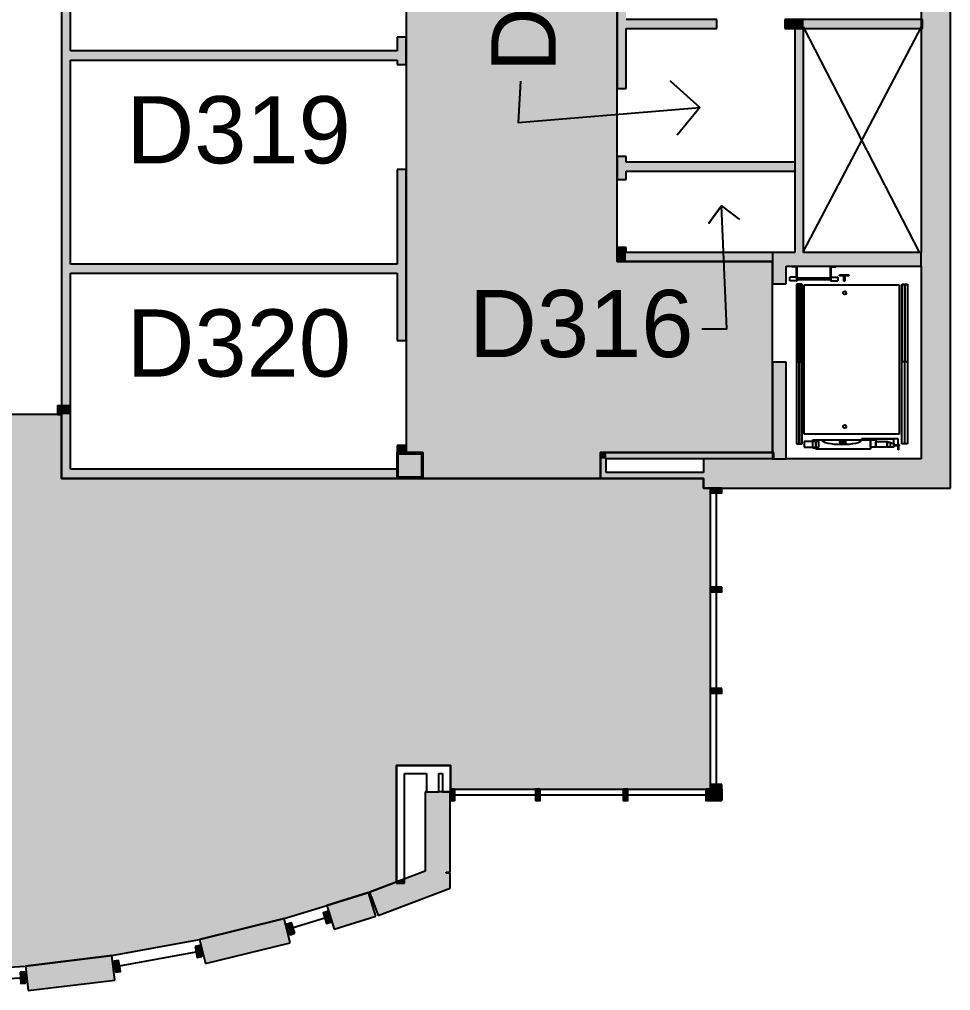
# Model space of a CAD drawing. Extents: x 2 to 4630, y -56 to 2885.
# Drawn here: x 4132 to 4630, y 575 to 1096 of the extents above; entities that cross this region are included whole.
import ezdxf

# ---------------------------------------------------------------- set-up
doc = ezdxf.new("R2010")
doc.units = 0
doc.header["$LTSCALE"] = 0.004
for name, color, linetype in [('CORRIDOR_HATCH', 253, 'CONTINUOUS'), ('EQUIPMENT', 7, 'CONTINUOUS'), ('ROOM_NUMBER', 7, 'CONTINUOUS'), ('S-COLS', 7, 'CONTINUOUS'), ('SOLID', 7, 'CONTINUOUS'), ('STAIR', 251, 'CONTINUOUS'), ('TEXT', 7, 'CONTINUOUS'), ('WALL', 7, 'CONTINUOUS'), ('WALLS', 7, 'CONTINUOUS')]:
    doc.layers.add(name, color=color, linetype=linetype)
doc.styles.add('STYLE1', font='arial.ttf')
doc.styles.add('STYLE3', font='arial.ttf')

# ---------------------------------------------------------------- blocks, each defined once
blk = doc.blocks.new('*U270')
at = {"layer": 'SOLID'}
for points in [[(4152.07, 883.87), (4152.07, 888.75), (4154.14, 883.87)], [(4154.14, 883.87), (4152.07, 888.75), (4154.14, 888.75)], [(4154.14, 883.87), (4154.14, 888.75), (4159.02, 883.87)], [(4159.02, 883.87), (4154.14, 888.75), (4159.02, 888.75)]]:
    blk.add_solid(points, dxfattribs=at)
blk = doc.blocks.new('*U288')
at = {"layer": 'SOLID'}
for points in [[(4547.05, 963.39), (4547.05, 1090.72), (4551.7, 963.39)], [(4551.7, 963.39), (4547.05, 1090.72), (4551.7, 1090.72)], [(4535.08, 953.82), (4535.08, 970.64), (4535.71, 953.82)], [(4535.71, 953.82), (4535.08, 970.64), (4535.71, 970.64)], [(4535.71, 953.82), (4535.71, 970.64), (4542.33, 953.82)], [(4542.33, 953.82), (4535.71, 970.64), (4542.33, 970.64)], [(4542.33, 963.39), (4542.33, 970.64), (4547.05, 963.39)], [(4547.05, 963.39), (4542.33, 970.64), (4547.05, 970.64)], [(4551.7, 963.39), (4551.7, 970.64), (4614.69, 963.39)], [(4614.69, 963.39), (4551.7, 970.64), (4614.69, 970.64)], [(4535.08, 863.39), (4535.08, 911.9), (4535.71, 863.39)], [(4535.71, 863.39), (4535.08, 911.9), (4535.71, 911.9)], [(4535.71, 860.13), (4535.71, 911.9), (4542.33, 860.13)], [(4542.33, 860.13), (4535.71, 911.9), (4542.33, 911.9)]]:
    blk.add_solid(points, dxfattribs=at)
blk = doc.blocks.new('*U293')
at = {"layer": 'SOLID'}
for points in [[(4451.78, 970.64), (4451.78, 973.33), (4456.66, 970.64)], [(4456.66, 970.64), (4451.78, 973.33), (4456.66, 973.33)]]:
    blk.add_solid(points, dxfattribs=at)
blk = doc.blocks.new('*U294')
at = {"layer": 'SOLID'}
for points in [[(4451.78, 1009.79), (4451.78, 1022.05), (4456.66, 1009.79)], [(4456.66, 1009.79), (4451.78, 1022.05), (4456.66, 1022.05)]]:
    blk.add_solid(points, dxfattribs=at)
blk = doc.blocks.new('*U296')
at = {"layer": 'SOLID'}
for points in [[(4451.78, 1058.51), (4451.78, 1364.11), (4456.66, 1058.51)], [(4456.66, 1058.51), (4451.78, 1364.11), (4456.66, 1364.11)]]:
    blk.add_solid(points, dxfattribs=at)
blk = doc.blocks.new('*U302')
at = {"layer": 'SOLID'}
for points in [[(4446.03, 849.61), (4446.03, 852.76), (4498.07, 849.61)], [(4498.07, 849.61), (4446.03, 852.76), (4498.07, 852.76)]]:
    blk.add_solid(points, dxfattribs=at)
blk = doc.blocks.new('*U314')
at = {"layer": 'SOLID'}
for points in [[(4498.07, 844.34), (4498.07, 860.13), (4535.08, 844.34)], [(4535.08, 844.34), (4498.07, 860.13), (4535.08, 860.13)], [(4535.08, 844.34), (4535.08, 860.13), (4542.33, 844.34)], [(4542.33, 844.34), (4535.08, 860.13), (4542.33, 860.13)], [(4542.33, 844.34), (4542.33, 860.13), (4614.69, 844.34)], [(4614.69, 844.34), (4542.33, 860.13), (4614.69, 860.13)]]:
    blk.add_solid(points, dxfattribs=at)
blk = doc.blocks.new('*U321')
at = {"layer": 'SOLID'}
for points in [[(4333.97, 863.39), (4333.97, 867.29), (4338.86, 863.39)], [(4338.86, 863.39), (4333.97, 867.29), (4338.86, 867.29)]]:
    blk.add_solid(points, dxfattribs=at)
blk = doc.blocks.new('*U322')
at = {"layer": 'SOLID'}
for points in [[(4333.97, 923.43), (4333.97, 1015.21), (4338.86, 923.43)], [(4338.86, 923.43), (4333.97, 1015.21), (4338.86, 1015.21)]]:
    blk.add_solid(points, dxfattribs=at)
blk = doc.blocks.new('*U323')
at = {"layer": 'SOLID'}
for points in [[(4333.97, 1071.35), (4333.97, 1086.08), (4338.86, 1071.35)], [(4338.86, 1071.35), (4333.97, 1086.08), (4338.86, 1086.08)]]:
    blk.add_solid(points, dxfattribs=at)
blk = doc.blocks.new('*U327')
at = {"layer": 'SOLID'}
for points in [[(4456.66, 1090.72), (4456.66, 1095.6), (4505.2, 1090.72)], [(4505.2, 1090.72), (4456.66, 1095.6), (4505.2, 1095.6)]]:
    blk.add_solid(points, dxfattribs=at)
blk = doc.blocks.new('*U328')
at = {"layer": 'SOLID'}
for points in [[(4541.66, 1090.72), (4541.66, 1095.6), (4547.05, 1090.72)], [(4547.05, 1090.72), (4541.66, 1095.6), (4547.05, 1095.6)], [(4547.05, 1090.72), (4547.05, 1095.6), (4551.7, 1090.72)], [(4551.7, 1090.72), (4547.05, 1095.6), (4551.7, 1095.6)], [(4551.7, 1090.72), (4551.7, 1095.6), (4614.69, 1090.72)], [(4614.69, 1090.72), (4551.7, 1095.6), (4614.69, 1095.6)]]:
    blk.add_solid(points, dxfattribs=at)
blk = doc.blocks.new('*U329')
at = {"layer": 'SOLID'}
for points in [[(4614.69, 1090.72), (4614.69, 1095.6), (4615.37, 1090.72)], [(4615.37, 1090.72), (4614.69, 1095.6), (4615.37, 1095.6)]]:
    blk.add_solid(points, dxfattribs=at)
blk = doc.blocks.new('*U330')
at = {"layer": 'SOLID'}
for points in [[(4451.78, 965.76), (4451.78, 970.64), (4456.66, 965.76)], [(4456.66, 965.76), (4451.78, 970.64), (4456.66, 970.64)], [(4456.66, 965.76), (4456.66, 970.64), (4535.08, 965.76)], [(4535.08, 965.76), (4456.66, 970.64), (4535.08, 970.64)]]:
    blk.add_solid(points, dxfattribs=at)
blk = doc.blocks.new('*U331')
at = {"layer": 'SOLID'}
for points in [[(4456.66, 1014.22), (4456.66, 1019.1), (4547.05, 1014.22)], [(4547.05, 1014.22), (4456.66, 1019.1), (4547.05, 1019.1)]]:
    blk.add_solid(points, dxfattribs=at)
blk = doc.blocks.new('*U367')
at = {"layer": 'SOLID'}
for points in [[(4442.88, 849.61), (4442.88, 860.24), (4446.03, 849.61)], [(4446.03, 849.61), (4442.88, 860.24), (4446.03, 860.24)]]:
    blk.add_solid(points, dxfattribs=at)
blk = doc.blocks.new('*U379')
at = {"layer": 'SOLID'}
for points in [[(4154.14, 888.75), (4154.14, 1302.42), (4159.02, 888.75)], [(4159.02, 888.75), (4154.14, 1302.42), (4159.02, 1302.42)]]:
    blk.add_solid(points, dxfattribs=at)
blk = doc.blocks.new('*U380')
at = {"layer": 'SOLID'}
for points in [[(4159.02, 959.54), (4159.02, 964.42), (4333.97, 959.54)], [(4333.97, 959.54), (4159.02, 964.42), (4333.97, 964.42)]]:
    blk.add_solid(points, dxfattribs=at)
blk = doc.blocks.new('*U381')
at = {"layer": 'SOLID'}
for points in [[(4159.02, 1073.83), (4159.02, 1078.72), (4333.97, 1073.83)], [(4333.97, 1073.83), (4159.02, 1078.72), (4333.97, 1078.72)]]:
    blk.add_solid(points, dxfattribs=at)
blk = doc.blocks.new('*U383')
at = {"layer": 'SOLID'}
for points in [[(4159.02, 849.61), (4159.02, 854.5), (4333.97, 849.61)], [(4333.97, 849.61), (4159.02, 854.5), (4333.97, 854.5)]]:
    blk.add_solid(points, dxfattribs=at)
blk = doc.blocks.new('*U384')
at = {"layer": 'SOLID'}
for points in [[(4154.14, 849.61), (4154.14, 883.87), (4159.02, 849.61)], [(4159.02, 849.61), (4154.14, 883.87), (4159.02, 883.87)]]:
    blk.add_solid(points, dxfattribs=at)
blk = doc.blocks.new('COLUMN_-_ARCHITECTURAL_-_F')
at = {"layer": 'S-COLS'}
for p, q in [((-175, 175), (175, 175)), ((-175, -175), (-175, 175)), ((-175, 159), (175, 159)), ((-159, -159), (-159, 159)), ((159, 159), (159, -159)), ((175, 175), (175, -175)), ((175, -159), (-175, -159)), ((175, -175), (-175, -175))]:
    blk.add_line(p, q, dxfattribs=at)
blk = doc.blocks.new('*U419')
at = {"layer": 'SOLID'}
for points in [[(4442.88, 860.24), (4442.88, 863.39), (4446.03, 860.24)], [(4446.03, 860.24), (4442.88, 863.39), (4446.03, 863.39)], [(4446.03, 860.24), (4446.03, 863.39), (4535.08, 860.24)], [(4535.08, 860.24), (4446.03, 863.39), (4535.08, 863.39)]]:
    blk.add_solid(points, dxfattribs=at)
blk = doc.blocks.new('*U420')
at = {"layer": 'SOLID'}
for points in [[(4535.08, 860.24), (4535.08, 863.39), (4535.71, 860.24)], [(4535.71, 860.24), (4535.08, 863.39), (4535.71, 863.39)]]:
    blk.add_solid(points, dxfattribs=at)
blk = doc.blocks.new('*U424')
at = {"layer": 'SOLID'}
for points in [[(4181.2, 580.5), (4136.4, 588.43), (4181.2, 593.86)], [(4181.2, 580.5), (4181.2, 593.86), (4182.8, 580.7)], [(4136.4, 575.07), (4134.81, 588.24), (4136.4, 588.43)], [(4136.4, 575.07), (4136.4, 588.43), (4181.2, 580.5)]]:
    blk.add_solid(points, dxfattribs=at)
blk = doc.blocks.new('*U426')
at = {"layer": 'SOLID'}
for points in [[(4273.54, 599.96), (4231.33, 603.23), (4273.54, 613.62)], [(4273.54, 599.96), (4273.54, 613.62), (4276.71, 600.74)], [(4231.33, 589.57), (4228.16, 602.45), (4231.33, 603.23)], [(4231.33, 589.57), (4231.33, 603.23), (4273.54, 599.96)]]:
    blk.add_solid(points, dxfattribs=at)
blk = doc.blocks.new('*U427')
at = {"layer": 'SOLID'}
for points in [[(4318.64, 613.74), (4300.23, 621.9), (4318.64, 627.63)], [(4318.64, 613.74), (4318.64, 627.63), (4322.58, 614.97)], [(4300.23, 608.02), (4296.29, 620.68), (4300.23, 621.9)], [(4300.23, 608.02), (4300.23, 621.9), (4318.64, 613.74)]]:
    blk.add_solid(points, dxfattribs=at)
blk = doc.blocks.new('*U428')
at = {"layer": 'SOLID'}
for points in [[(4349.05, 624.95), (4337.86, 634.89), (4349.05, 639.13)], [(4349.05, 624.95), (4349.05, 639.13), (4362.31, 629.97)], [(4333.61, 619.1), (4323.82, 629.57), (4333.61, 633.28)], [(4333.61, 619.1), (4333.61, 632.61), (4337.86, 620.71)], [(4337.86, 620.71), (4333.61, 632.61), (4337.86, 632.61)], [(4337.86, 620.71), (4337.86, 634.89), (4349.05, 624.95)], [(4323.82, 615.4), (4319.12, 627.8), (4323.82, 629.57)], [(4323.82, 615.4), (4323.82, 629.57), (4333.61, 619.1)]]:
    blk.add_solid(points, dxfattribs=at)
blk = doc.blocks.new('*U429')
at = {"layer": 'SOLID'}
for points in [[(4337.86, 632.61), (4333.61, 633.28), (4337.86, 634.89)], [(4333.61, 632.61), (4333.61, 633.28), (4337.86, 632.61)]]:
    blk.add_solid(points, dxfattribs=at)
blk = doc.blocks.new('*U433')
at = {"layer": 'SOLID'}
for points in [[(4333.97, 849.61), (4333.97, 863.39), (4338.86, 849.61)], [(4338.86, 849.61), (4333.97, 863.39), (4338.86, 863.39)], [(4338.86, 849.61), (4338.86, 863.39), (4347.75, 849.61)], [(4347.75, 849.61), (4338.86, 863.39), (4347.75, 863.39)]]:
    blk.add_solid(points, dxfattribs=at)
blk = doc.blocks.new('*U434')
at = {"layer": 'SOLID'}
for points in [[(4349.05, 639.13), (4349.05, 681.54), (4349.68, 638.69)], [(4349.68, 638.69), (4349.05, 681.54), (4349.68, 681.54)], [(4349.68, 638.69), (4349.68, 681.54), (4356.3, 634.12)], [(4356.3, 634.12), (4349.68, 681.54), (4356.3, 681.54)], [(4356.3, 634.12), (4356.3, 681.54), (4360.3, 631.35)], [(4360.3, 631.35), (4356.3, 681.54), (4360.3, 681.54)], [(4360.3, 638.59), (4360.3, 681.54), (4362.31, 638.59)], [(4362.31, 638.59), (4360.3, 681.54), (4362.31, 681.54)], [(4360.3, 631.35), (4360.3, 637.97), (4362.31, 629.97)], [(4362.31, 629.97), (4360.3, 637.97), (4362.31, 637.97)]]:
    blk.add_solid(points, dxfattribs=at)
blk = doc.blocks.new('*U435')
at = {"layer": 'SOLID'}
for points in [[(4614.69, 1095.6), (4614.69, 1300.49), (4615.37, 1095.6)], [(4615.37, 1095.6), (4614.69, 1300.49), (4615.37, 1300.49)], [(4615.37, 844.34), (4615.37, 1300.49), (4628.46, 844.34)], [(4628.46, 844.34), (4615.37, 1300.49), (4628.46, 1300.49)], [(4628.46, 844.34), (4628.46, 1300.49), (4630.48, 844.34)], [(4630.48, 844.34), (4628.46, 1300.49), (4630.48, 1300.49)], [(4614.69, 844.34), (4614.69, 1090.72), (4615.37, 844.34)], [(4615.37, 844.34), (4614.69, 1090.72), (4615.37, 1090.72)]]:
    blk.add_solid(points, dxfattribs=at)
blk = doc.blocks.new('*U436')
at = {"layer": 'SOLID'}
for points in [[(4614.69, 1090.72), (4614.69, 1095.6), (4615.37, 1090.72)], [(4615.37, 1090.72), (4614.69, 1095.6), (4615.37, 1095.6)]]:
    blk.add_solid(points, dxfattribs=at)
blk = doc.blocks.new('ELEVATOR_CAB_PLAN_-_ELEVAT')
at = {"layer": 'EQUIPMENT'}
for p, q in [((-681, 531), (-681, 563)), ((-681, 563), (378, 563)), ((378, 531), (-681, 531)), ((-678, 529), (-678, 564)), ((-678, 564), (1492, 564)), ((1492, 529), (-678, 529)), ((378, 563), (378, 531)), ((1492, 564), (1492, 529)), ((-681, 491), (-681, 523)), ((-681, 523), (378, 523)), ((378, 491), (-681, 491)), ((-678, 489), (-678, 524)), ((-678, 524), (1492, 524)), ((1492, 489), (-678, 489)), ((-672, 451), (1360, 451)), ((-672, -844), (-672, 451)), ((378, 523), (378, 491)), ((1360, 451), (1360, -844)), ((1508, 435), (1425, 435)), ((1425, 435), (1425, -60)), ((1492, 524), (1492, 489)), ((1492, 440), (1572, 440)), ((1492, 435), (1492, 440)), ((1572, 435), (1492, 435)), ((1508, 451), (1521, 451)), ((1508, 379), (1508, 451)), ((1521, 451), (1521, 379)), ((1572, 440), (1572, 435)), ((1508, 379), (1428, 379)), ((1428, 379), (1428, -61)), ((1460, 289), (1540, 289)), ((1460, 132), (1460, 289)), ((1540, 289), (1475, 289)), ((1540, 334), (1477, 334)), ((1485, 379), (1540, 379)), ((1521, 379), (1508, 379)), ((1540, 379), (1540, 334)), ((1540, 334), (1540, 289)), ((1540, 289), (1540, 132)), ((1440, 132), (1540, 132)), ((1440, 59), (1440, 132)), ((1440, 59), (1563, 59)), ((1440, -683), (1440, 59)), ((1540, 59), (1440, 59)), ((1540, 132), (1460, 132)), ((1540, 132), (1540, 59)), ((1563, 59), (1563, -683)), ((1425, -60), (1428, -60)), ((1428, -61), (1448, -61)), ((-809, -360), (-809, -233)), ((-809, -233), (-801, -233)), ((-796, -238), (-796, -287)), ((-801, -360), (-809, -360)), ((-796, -306), (-796, -355)), ((-791, -292), (-770, -292)), ((-770, -301), (-791, -301)), ((-770, -292), (-770, -289)), ((-770, -289), (-720, -289)), ((-770, -304), (-770, -301)), ((-720, -304), (-770, -304)), ((-720, -289), (-720, -304)), ((1498, -305), (1448, -305)), ((1448, -305), (1448, -315)), ((1448, -315), (1498, -315)), ((1498, -275), (1458, -275)), ((1458, -275), (1458, -285)), ((1458, -285), (1498, -285)), ((1458, -355), (1458, -345)), ((1458, -345), (1498, -345)), ((1498, -355), (1458, -355)), ((1460, -644), (1460, -844)), ((1540, -644), (1460, -644)), ((1540, -844), (1540, -644)), ((1440, -683), (1550, -683)), ((1440, -723), (1440, -683)), ((1563, -683), (1440, -683)), ((1550, -723), (1440, -723)), ((1550, -683), (1550, -723)), ((378, -872), (-681, -872)), ((-681, -872), (-681, -904)), ((-681, -904), (378, -904)), ((378, -912), (-681, -912)), ((-681, -912), (-681, -944)), ((1492, -870), (-678, -870)), ((-678, -870), (-678, -905)), ((-678, -905), (1492, -905)), ((1492, -910), (-678, -910)), ((-678, -910), (-678, -945)), ((1360, -844), (-672, -844)), ((378, -904), (378, -872)), ((378, -944), (378, -912)), ((1460, -844), (1540, -844)), ((1492, -905), (1492, -870)), ((1492, -945), (1492, -910)), ((-681, -944), (378, -944)), ((-678, -945), (1492, -945))]:
    blk.add_line(p, q, dxfattribs=at)
for points in [[(1460, 289), (1462, 294), (1464, 299), (1466, 303), (1468, 308), (1470, 313), (1472, 318), (1473, 323), (1475, 328), (1476, 332), (1478, 337), (1479, 341), (1480, 345), (1481, 349), (1482, 353), (1483, 357), (1484, 361), (1484, 364), (1485, 367), (1485, 370), (1485, 372), (1485, 374), (1485, 376), (1485, 378), (1485, 379)], [(1440, -601), (1452, -596), (1463, -580), (1473, -555), (1482, -522), (1490, -481), (1495, -434), (1499, -384), (1500, -331), (1499, -278), (1495, -228), (1490, -181), (1482, -140), (1473, -106), (1463, -81), (1452, -66), (1440, -61)]]:
    blk.add_lwpolyline(points, dxfattribs=at)
for centre in [(-563, -289), (1257, -289)]:
    blk.add_circle(centre, 22.3, dxfattribs=at)
for centre, start, end in [((-801, -238), 0, 90), ((-801, -355), 270, 0), ((-791, -287), 180, 270), ((-791, -306), 90, 180)]:
    blk.add_arc(centre, 4.73, start, end, dxfattribs=at)
blk = doc.blocks.new('*U561')
at = {"layer": 'WALLS'}
for points in [[(-5.98, 111.79), (-5.98, 111.79), (-5.98, 114.31)], [(-5.98, 111.79), (-5.98, 114.31), (0, 111.79)], [(0, 111.79), (-5.98, 114.31), (0, 114.31)], [(0, 111.79), (0, 114.31), (0, 111.79)]]:
    blk.add_solid(points, dxfattribs=at)
blk = doc.blocks.new('*U562')
at = {"layer": 'WALLS'}
for points in [[(-5.98, 164.81), (-5.98, 164.81), (-5.98, 167.33)], [(-5.98, 164.81), (-5.98, 167.33), (0, 164.81)], [(0, 164.81), (-5.98, 167.33), (0, 167.33)], [(0, 164.81), (0, 167.33), (0, 164.81)]]:
    blk.add_solid(points, dxfattribs=at)
blk = doc.blocks.new('*U563')
at = {"layer": 'WALLS'}
for points in [[(-5.98, 57.51), (-5.98, 57.51), (-5.98, 60.03)], [(-5.98, 57.51), (-5.98, 60.03), (0, 57.51)], [(0, 57.51), (-5.98, 60.03), (0, 60.03)], [(0, 57.51), (0, 60.03), (0, 57.51)]]:
    blk.add_solid(points, dxfattribs=at)
blk = doc.blocks.new('*U564')
at = {"layer": 'WALLS'}
for points in [[(-8.5, 0), (-8.5, 5.98), (-8.5, 5.98)], [(-8.5, 0), (-8.5, 5.98), (-5.98, 0)], [(-5.98, 0), (-8.5, 5.98), (-5.98, 5.98)]]:
    blk.add_solid(points, dxfattribs=at)
blk = doc.blocks.new('*U565')
at = {"layer": 'WALLS'}
for points in [[(-99.77, 0), (-99.77, 5.98), (-99.77, 5.98)], [(-99.77, 0), (-99.77, 5.98), (-97.25, 0)], [(-97.25, 0), (-99.77, 5.98), (-97.25, 5.98)]]:
    blk.add_solid(points, dxfattribs=at)
blk = doc.blocks.new('*U566')
at = {"layer": 'WALLS'}
for points in [[(-52.78, 0), (-52.78, 5.98), (-52.78, 5.98)], [(-52.78, 0), (-52.78, 5.98), (-50.26, 0)], [(-50.26, 0), (-52.78, 5.98), (-50.26, 5.98)]]:
    blk.add_solid(points, dxfattribs=at)
blk = doc.blocks.new('*U567')
at = {"layer": 'SOLID'}
for points in [[(-5.98, 0), (-5.98, 5.98), (0, 0)], [(0, 0), (-5.98, 5.98), (0, 5.98)]]:
    blk.add_solid(points, dxfattribs=at)
blk = doc.blocks.new('*U568')
at = {"layer": 'WALLS'}
for points in [[(-145.56, 0), (-145.56, 5.98), (-145.56, 5.98)], [(-145.56, 0), (-145.56, 5.98), (-143.04, 0)], [(-143.04, 0), (-145.56, 5.98), (-143.04, 5.98)]]:
    blk.add_solid(points, dxfattribs=at)
blk = doc.blocks.new('*U569')
at = {"layer": 'WALLS'}
for points in [[(-5.98, 5.98), (-5.98, 5.98), (-5.98, 8.5)], [(-5.98, 5.98), (-5.98, 8.5), (0, 5.98)], [(0, 5.98), (-5.98, 8.5), (0, 8.5)], [(0, 5.98), (0, 8.5), (0, 5.98)]]:
    blk.add_solid(points, dxfattribs=at)
blk = doc.blocks.new('A$C0491718D')
at = {"layer": 'WALLS'}
for p, q in [((-2.99, 164.81), (-2.99, 114.31)), ((-2.99, 111.79), (-2.99, 60.03)), ((-2.99, 57.51), (-2.99, 8.5)), ((-145.56, 5.98), (-145.56, 0)), ((-5.98, 0), (-5.98, 5.98)), ((-5.98, 5.98), (0, 5.98)), ((-5.98, 5.98), (0, 5.98)), ((0, 5.98), (0, 0)), ((-145.33, 4.53), (-145.58, 4.53)), ((-143.04, 2.99), (-99.77, 2.99)), ((-97.25, 2.99), (-52.78, 2.99)), ((-50.26, 2.99), (-8.5, 2.99)), ((0, 0), (-5.98, 0))]:
    blk.add_line(p, q, dxfattribs=at)
for points in [[(0, 167.33), (-5.98, 167.33), (-5.98, 164.81), (0, 164.81)], [(0, 114.31), (-5.98, 114.31), (-5.98, 111.79), (0, 111.79)], [(0, 60.03), (-5.98, 60.03), (-5.98, 57.51), (0, 57.51)], [(-145.56, 5.98), (-145.56, 0), (-143.04, 0), (-143.04, 5.98)], [(-99.77, 5.98), (-99.77, 0), (-97.25, 0), (-97.25, 5.98)], [(-52.78, 5.98), (-52.78, 0), (-50.26, 0), (-50.26, 5.98)], [(-8.5, 5.98), (-8.5, 0), (-5.98, 0), (-5.98, 5.98)], [(0, 8.5), (-5.98, 8.5), (-5.98, 5.98), (0, 5.98)]]:
    blk.add_lwpolyline(points, close=True, dxfattribs=at)
at = {"layer": 'SOLID'}
blk.add_blockref('*U567', (0, 0), dxfattribs=at)
at = {"layer": 'WALLS'}
for name in ['*U562', '*U561', '*U563', '*U568', '*U565', '*U566', '*U564', '*U569']:
    blk.add_blockref(name, (0, 0), dxfattribs=at)
blk = doc.blocks.new('*U498')
at = {"layer": 'SOLID'}
for points in [[(4132.35, 578.9), (4131.99, 584.88), (4132.35, 584.9)], [(4134.5, 579.03), (4132.35, 584.9), (4134.5, 585.03)], [(4132.35, 578.9), (4132.35, 584.9), (4134.5, 579.03)], [(4134.5, 579.03), (4134.5, 585.03), (4134.86, 579.06)]]:
    blk.add_solid(points, dxfattribs=at)
blk = doc.blocks.new('*U503')
at = {"layer": 'SOLID'}
for points in [[(4183.34, 584.93), (4182.26, 590.82), (4183.34, 591.01)], [(4184.74, 585.19), (4183.34, 591.01), (4184.74, 591.27)], [(4183.34, 584.93), (4183.34, 591.01), (4184.74, 585.19)], [(4184.74, 585.19), (4184.74, 591.27), (4185.82, 585.38)]]:
    blk.add_solid(points, dxfattribs=at)
blk = doc.blocks.new('*U504')
at = {"layer": 'SOLID'}
for points in [[(4226.83, 592.89), (4225.75, 598.77), (4226.83, 598.97)], [(4228.23, 593.14), (4226.83, 598.97), (4228.23, 599.23)], [(4226.83, 592.89), (4226.83, 598.97), (4228.23, 593.14)], [(4228.23, 593.14), (4228.23, 599.23), (4229.31, 593.34)]]:
    blk.add_solid(points, dxfattribs=at)
blk = doc.blocks.new('*U505')
at = {"layer": 'SOLID'}
for points in [[(4296.14, 611.04), (4294.36, 616.76), (4296.14, 617.31)], [(4296.76, 611.24), (4296.14, 617.31), (4296.76, 617.51)], [(4296.14, 611.04), (4296.14, 617.31), (4296.76, 611.24)], [(4296.76, 611.24), (4296.76, 617.51), (4298.54, 611.79)]]:
    blk.add_solid(points, dxfattribs=at)
blk = doc.blocks.new('*U506')
at = {"layer": 'SOLID'}
for points in [[(4276.74, 605.01), (4274.96, 610.72), (4276.74, 611.28)], [(4277.37, 605.21), (4276.74, 611.28), (4277.37, 611.47)], [(4276.74, 605.01), (4276.74, 611.28), (4277.37, 605.21)], [(4277.37, 605.21), (4277.37, 611.47), (4279.14, 605.76)]]:
    blk.add_solid(points, dxfattribs=at)
blk = doc.blocks.new('LADDER-_ELEVATOR_PIT_-_TYP')
at = {"layer": 'EQUIPMENT'}
for p, q in [((-200, 242), (-200, 292)), ((-110, 292), (-200, 292)), ((-110, 292), (-110, 242)), ((-100, 292), (-110, 292)), ((-100, 242), (-100, 292)), ((350, 277), (-100, 277)), ((360, 292), (350, 292)), ((350, 292), (350, 242)), ((360, 242), (360, 292)), ((360, 292), (450, 292)), ((450, 292), (450, 242)), ((-110, 242), (-200, 242)), ((-110, 242), (-110, 102)), ((-110, 242), (-100, 242)), ((-100, 257), (350, 257)), ((-100, 242), (-100, 92)), ((350, 242), (350, 92)), ((350, 242), (360, 242)), ((360, 242), (360, 102)), ((360, 242), (450, 242)), ((-110, 102), (-175, 102)), ((-175, 92), (-175, 102)), ((360, 102), (425, 102)), ((425, 102), (425, 92))]:
    blk.add_line(p, q, dxfattribs=at)
blk = doc.blocks.new('*U547')
at = {"layer": 'CORRIDOR_HATCH'}
for points in [[(4347.75, 849.61), (4347.75, 2543.39), (4362.55, 849.61)], [(4362.55, 849.61), (4347.75, 2543.39), (4362.55, 2543.39)], [(4362.55, 849.61), (4362.55, 2543.39), (4442.88, 849.61)], [(4442.88, 849.61), (4362.55, 2543.39), (4442.88, 2543.39)], [(4338.86, 863.39), (4338.86, 1185.61), (4347.75, 863.39)], [(4347.75, 863.39), (4338.86, 1185.61), (4347.75, 1185.61)], [(4442.88, 863.39), (4442.88, 1185.61), (4451.78, 863.39)], [(4451.78, 863.39), (4442.88, 1185.61), (4451.78, 1185.61)], [(4451.78, 863.39), (4451.78, 965.76), (4459.02, 863.39)], [(4459.02, 863.39), (4451.78, 965.76), (4459.02, 965.76)], [(4459.02, 863.39), (4459.02, 965.76), (4497.96, 863.39)], [(4497.96, 863.39), (4459.02, 965.76), (4497.96, 965.76)], [(4497.96, 863.39), (4497.96, 965.76), (4498.07, 863.39)], [(4498.07, 863.39), (4497.96, 965.76), (4498.07, 965.76)], [(4498.07, 863.39), (4498.07, 965.76), (4498.07, 863.39)], [(4498.07, 863.39), (4498.07, 965.76), (4498.07, 965.76)], [(4498.07, 863.39), (4498.07, 965.76), (4501.89, 863.39)], [(4501.89, 863.39), (4498.07, 965.76), (4501.89, 965.76)], [(4501.89, 863.39), (4501.89, 965.76), (4535.08, 863.39)], [(4535.08, 863.39), (4501.89, 965.76), (4535.08, 965.76)], [(4111.11, 586.79), (4111.11, 883.87), (4134.81, 588.24)], [(4134.81, 588.24), (4111.11, 883.87), (4134.81, 883.87)], [(4134.81, 588.24), (4134.81, 883.87), (4154.14, 590.58)], [(4154.14, 590.58), (4134.81, 883.87), (4154.14, 883.87)], [(4154.14, 590.58), (4154.14, 849.61), (4181.2, 593.86)], [(4181.2, 593.86), (4154.14, 849.61), (4181.2, 849.61)], [(4181.2, 593.86), (4181.2, 849.61), (4228.16, 602.45)], [(4228.16, 602.45), (4181.2, 849.61), (4228.16, 849.61)], [(4228.16, 602.45), (4228.16, 849.61), (4273.54, 613.62)], [(4273.54, 613.62), (4228.16, 849.61), (4273.54, 849.61)], [(4273.54, 613.62), (4273.54, 849.61), (4296.2, 620.65)], [(4296.2, 620.65), (4273.54, 849.61), (4296.2, 849.61)], [(4296.2, 620.65), (4296.2, 849.61), (4296.29, 620.68)], [(4296.29, 620.68), (4296.2, 849.61), (4296.29, 849.61)], [(4296.29, 620.68), (4296.29, 849.61), (4299.49, 621.67)], [(4299.49, 621.67), (4296.29, 849.61), (4299.49, 849.61)], [(4299.49, 621.67), (4299.49, 849.61), (4307.37, 624.12)], [(4307.37, 624.12), (4299.49, 849.61), (4307.37, 849.61)], [(4307.37, 624.12), (4307.37, 849.61), (4318.64, 627.63)], [(4318.64, 627.63), (4307.37, 849.61), (4318.64, 849.61)], [(4318.64, 627.63), (4318.64, 849.61), (4333.61, 633.28)], [(4333.61, 633.28), (4318.64, 849.61), (4333.61, 849.61)], [(4333.61, 695.76), (4333.61, 849.61), (4338.86, 695.76)], [(4338.86, 695.76), (4333.61, 849.61), (4338.86, 849.61)], [(4338.86, 695.76), (4338.86, 849.61), (4347.75, 695.76)], [(4347.75, 695.76), (4338.86, 849.61), (4347.75, 849.61)], [(4347.75, 695.76), (4347.75, 849.61), (4362.55, 695.76)], [(4362.55, 695.76), (4347.75, 849.61), (4362.55, 849.61)], [(4362.55, 683), (4362.55, 849.61), (4442.88, 683)], [(4442.88, 683), (4362.55, 849.61), (4442.88, 849.61)], [(4442.88, 683), (4442.88, 849.61), (4451.78, 683)], [(4451.78, 683), (4442.88, 849.61), (4451.78, 849.61)], [(4451.78, 683), (4451.78, 849.61), (4459.02, 683)], [(4459.02, 683), (4451.78, 849.61), (4459.02, 849.61)], [(4459.02, 683), (4459.02, 849.61), (4497.96, 683)], [(4497.96, 683), (4459.02, 849.61), (4497.96, 849.61)], [(4497.96, 683), (4497.96, 849.61), (4498.07, 683)], [(4498.07, 683), (4497.96, 849.61), (4498.07, 849.61)], [(4498.07, 683), (4498.07, 844.34), (4498.07, 683)], [(4498.07, 683), (4498.07, 844.34), (4498.07, 844.34)], [(4498.07, 683), (4498.07, 844.34), (4501.89, 683)], [(4501.89, 683), (4498.07, 844.34), (4501.89, 844.34)]]:
    blk.add_solid(points, dxfattribs=at)

msp = doc.modelspace()

# ---------------------------------------------------------------- linework, layer by layer
at = {"layer": 'CORRIDOR_HATCH'}
for points in [[(4338.86, 1185.61), (4338.86, 863.39), (4347.75, 863.39), (4347.75, 849.61), (4442.88, 849.61), (4442.88, 863.39), (4535.08, 863.39), (4535.08, 965.76), (4451.78, 965.76), (4451.78, 1185.61)], [(4111.02, 586.79), (4134.81, 588.24), (4181.2, 593.86), (4228.16, 602.45), (4273.54, 613.62), (4296.29, 620.68), (4318.64, 627.63), (4333.61, 633.28), (4333.61, 695.76), (4362.55, 695.76), (4362.55, 683), (4501.89, 683), (4501.89, 844.34), (4498.07, 844.34), (4498.07, 849.61), (4442.88, 849.61), (4347.75, 849.61), (4154.14, 849.61), (4154.14, 883.87), (4093.13, 883.87)]]:
    msp.add_lwpolyline(points, dxfattribs=at)
at = {"layer": 'ROOM_NUMBER'}
for points in [[(4400.04, 1062.45), (4398.76, 1040.34), (4496.22, 1048.35), (4480.51, 1062.45), (4496.22, 1048.35), (4484.04, 1033.61)], [(4497.24, 929.72), (4510.66, 929.72), (4507.69, 995.66), (4500.91, 986.48), (4507.69, 995.66), (4517.44, 988.31)]]:
    msp.add_lwpolyline(points, dxfattribs=at)
at = {"layer": 'STAIR'}
for p, q in [((4614.69, 1091.62), (4551.7, 971.54)), ((4614.06, 970.52), (4551.7, 1091.62))]:
    msp.add_line(p, q, dxfattribs=at)
at = {"layer": 'WALL'}
for p, q in [((4451.78, 1364.11), (4451.78, 1058.51)), ((4614.69, 1326.19), (4614.69, 970.64)), ((4154.14, 1302.42), (4154.14, 888.75)), ((4630.48, 844.34), (4630.48, 1300.49)), ((4159.02, 1078.72), (4159.02, 1188.13)), ((4505.2, 1095.6), (4456.66, 1095.6)), ((4505.2, 1090.72), (4505.2, 1095.6)), ((4615.37, 1095.6), (4541.66, 1095.6)), ((4541.66, 1095.6), (4541.66, 1090.72)), ((4615.37, 1090.72), (4615.37, 1095.6)), ((4456.66, 1058.51), (4456.66, 1090.72)), ((4456.66, 1090.72), (4505.2, 1090.72)), ((4541.66, 1090.72), (4547.05, 1090.72)), ((4547.05, 1090.72), (4551.7, 1090.72)), ((4547.05, 1090.72), (4547.05, 1019.1)), ((4551.7, 1090.72), (4615.37, 1090.72)), ((4551.7, 970.64), (4551.7, 1090.72)), ((4333.97, 1086.08), (4333.97, 1078.72)), ((4338.86, 1086.08), (4333.97, 1086.08)), ((4338.86, 1071.35), (4338.86, 1086.08)), ((4333.97, 1078.72), (4159.02, 1078.72)), ((4159.02, 964.42), (4159.02, 1073.83)), ((4159.02, 1073.83), (4333.97, 1073.83)), ((4333.97, 1073.83), (4333.97, 1071.35)), ((4333.97, 1071.35), (4338.86, 1071.35)), ((4451.78, 1058.51), (4456.66, 1058.51)), ((4451.78, 1022.05), (4451.78, 1009.79)), ((4456.66, 1022.05), (4451.78, 1022.05)), ((4456.66, 1019.1), (4456.66, 1022.05)), ((4333.97, 1015.21), (4333.97, 964.42)), ((4338.86, 1015.21), (4333.97, 1015.21)), ((4338.86, 923.43), (4338.86, 1015.21)), ((4547.05, 1019.1), (4456.66, 1019.1)), ((4547.05, 1019.1), (4547.05, 1014.22)), ((4456.66, 1009.79), (4456.66, 1014.22)), ((4456.66, 1014.22), (4547.05, 1014.22)), ((4547.05, 1014.22), (4547.05, 970.64)), ((4451.78, 1009.79), (4456.66, 1009.79)), ((4456.66, 973.33), (4451.78, 973.33)), ((4451.78, 973.33), (4451.78, 965.76)), ((4456.66, 970.64), (4456.66, 973.33)), ((4547.05, 970.64), (4456.66, 970.64)), ((4535.08, 970.64), (4535.08, 965.76)), ((4614.69, 970.64), (4551.7, 970.64)), ((4614.69, 963.39), (4614.69, 970.64)), ((4333.97, 964.42), (4159.02, 964.42)), ((4451.78, 965.76), (4535.08, 965.76)), ((4535.08, 965.76), (4535.08, 953.82)), ((4542.33, 953.82), (4542.33, 963.39)), ((4542.33, 963.39), (4614.69, 963.39)), ((4614.69, 963.39), (4614.69, 860.13)), ((4159.02, 854.5), (4159.02, 959.54)), ((4159.02, 959.54), (4333.97, 959.54)), ((4333.97, 959.54), (4333.97, 923.43)), ((4535.08, 953.82), (4542.33, 953.82)), ((4333.97, 923.43), (4338.86, 923.43)), ((4542.33, 911.9), (4535.08, 911.9)), ((4535.08, 911.9), (4535.08, 860.13)), ((4542.33, 860.13), (4542.33, 911.9)), ((4152.07, 888.75), (4152.07, 883.87)), ((4152.07, 888.75), (4159.02, 888.75)), ((4152.07, 883.87), (4154.14, 883.87)), ((4154.14, 883.87), (4154.14, 849.61)), ((4333.97, 867.29), (4333.97, 863.39)), ((4338.86, 867.29), (4333.97, 867.29)), ((4338.86, 863.39), (4338.86, 867.29)), ((4333.97, 863.39), (4333.97, 854.5)), ((4347.75, 863.39), (4338.86, 863.39)), ((4347.75, 849.61), (4347.75, 863.39)), ((4442.88, 863.39), (4442.88, 849.61)), ((4535.71, 863.39), (4442.88, 863.39)), ((4446.03, 852.76), (4446.03, 860.24)), ((4446.03, 860.24), (4535.71, 860.24)), ((4535.08, 860.13), (4498.07, 860.13)), ((4498.07, 860.13), (4498.07, 852.76)), ((4535.08, 860.13), (4542.33, 860.13)), ((4535.71, 860.24), (4535.71, 863.39)), ((4614.69, 860.13), (4542.33, 860.13)), ((4333.97, 854.5), (4159.02, 854.5)), ((4154.14, 849.61), (4333.97, 849.61)), ((4333.97, 849.61), (4347.75, 849.61)), ((4442.88, 849.61), (4498.07, 849.61)), ((4498.07, 852.76), (4446.03, 852.76)), ((4498.07, 849.61), (4498.07, 844.34)), ((4498.07, 844.34), (4630.48, 844.34)), ((4333.61, 695.76), (4333.61, 632.61)), ((4356.3, 695.76), (4333.61, 695.76)), ((4362.55, 695.76), (4356.3, 695.76)), ((4362.55, 681.58), (4362.55, 695.76)), ((4337.86, 632.61), (4337.86, 691.5)), ((4337.86, 691.5), (4349.68, 691.5)), ((4349.68, 691.5), (4349.68, 681.54)), ((4356.3, 681.54), (4356.3, 691.5)), ((4356.3, 691.5), (4358.3, 691.5)), ((4358.3, 691.5), (4358.3, 681.58)), ((4507.88, 683), (4501.89, 683)), ((4501.89, 683), (4501.89, 677.01)), ((4507.88, 677.01), (4507.88, 683)), ((4349.68, 681.54), (4349.05, 681.54)), ((4349.05, 681.54), (4349.05, 639.13)), ((4349.68, 681.54), (4356.3, 681.54)), ((4362.31, 681.54), (4356.3, 681.54)), ((4358.3, 681.58), (4362.55, 681.58)), ((4362.31, 638.59), (4362.31, 681.54)), ((4501.89, 677.01), (4507.88, 677.01)), ((4349.05, 639.13), (4319.12, 627.8)), ((4360.3, 637.97), (4360.3, 638.59)), ((4360.3, 638.59), (4362.31, 638.59)), ((4362.31, 637.97), (4360.3, 637.97)), ((4362.31, 629.97), (4362.31, 637.97)), ((4323.82, 615.4), (4362.31, 629.97)), ((4333.61, 632.61), (4337.86, 632.61)), ((4318.64, 627.63), (4296.29, 620.68)), ((4322.58, 614.97), (4318.64, 627.63)), ((4319.12, 627.8), (4323.82, 615.4)), ((4296.29, 620.68), (4300.23, 608.02)), ((4300.23, 608.02), (4322.58, 614.97)), ((4273.54, 613.62), (4228.16, 602.45)), ((4276.71, 600.74), (4273.54, 613.62)), ((4295.25, 613.9), (4278.25, 608.62)), ((4228.16, 602.45), (4231.33, 589.57)), ((4231.33, 589.57), (4276.71, 600.74)), ((4181.2, 593.86), (4134.81, 588.24)), ((4182.8, 580.7), (4181.2, 593.86)), ((4185.28, 588.33), (4226.29, 595.83)), ((4134.81, 588.24), (4136.4, 575.07)), ((4114.39, 580.82), (4132.17, 581.89)), ((4136.4, 575.07), (4182.8, 580.7))]:
    msp.add_line(p, q, dxfattribs=at)
for points in [[(4298.54, 611.79), (4296.76, 617.51), (4294.36, 616.76), (4296.14, 611.04)], [(4279.14, 605.76), (4277.37, 611.47), (4274.96, 610.72), (4276.74, 605.01)], [(4225.75, 598.77), (4226.83, 592.89), (4229.31, 593.34), (4228.23, 599.23)], [(4182.26, 590.82), (4183.34, 584.93), (4185.82, 585.38), (4184.74, 591.27)], [(4131.99, 584.88), (4132.35, 578.9), (4134.86, 579.06), (4134.5, 585.03)]]:
    msp.add_lwpolyline(points, close=True, dxfattribs=at)

# ---------------------------------------------------------------- block references
at = {"layer": 'CORRIDOR_HATCH'}
msp.add_blockref('*U547', (0, 0), dxfattribs=at)
at = {"layer": 'SOLID'}
for name in ['*U296', '*U379', '*U435', '*U327', '*U328', '*U329', '*U436', '*U288', '*U323', '*U381', '*U294', '*U322', '*U331', '*U293', '*U330', '*U380', '*U270', '*U384', '*U321', '*U433', '*U419', '*U367', '*U314', '*U420', '*U383', '*U302', '*U434', '*U428', '*U429', '*U427', '*U505', '*U426', '*U506', '*U504', '*U424', '*U503', '*U498']:
    msp.add_blockref(name, (0, 0), dxfattribs=at)
at = {"layer": 'WALL'}
for name, p, xscale, yscale, zscale, rotation in [('LADDER-_ELEVATOR_PIT_-_TYP', (4562.13, 967.02), 0.0393700787390117, 0.0393700787390117, 0.0393700787390117, 180), ('ELEVATOR_CAB_PLAN_-_ELEVAT', (4585.2, 926.88), 0.0393700787399212, 0.0393700787399212, 0.0393700787399212, 270), ('COLUMN_-_ARCHITECTURAL_-_F', (4340.86, 856.5), 0.0393700787399212, 0.0393700787399212, 0.0393700787399212, 270)]:
    msp.add_blockref(name, p, dxfattribs=dict(at, xscale=xscale, yscale=yscale, zscale=zscale, rotation=rotation))
msp.add_blockref('A$C0491718D', (4507.88, 677.01), dxfattribs=at)

# ---------------------------------------------------------------- texts
at = {"layer": 'TEXT', "linetype": 'CONTINUOUS', "style": 'STYLE1'}
msp.add_text('D315a', height=34.5, rotation=90, dxfattribs=at).set_placement((4418.95, 1067.31))
at = {"layer": 'TEXT', "linetype": 'CONTINUOUS'}
for s, style, p in [('D319', 'STYLE1', (4188.94, 1018.46)), ('D316', 'STYLE3', (4372.51, 914.6)), ('D320', 'STYLE1', (4189.05, 904.16))]:
    msp.add_text(s, height=36, dxfattribs=dict(at, style=style)).set_placement(p)

doc.saveas('drawing.dxf')
